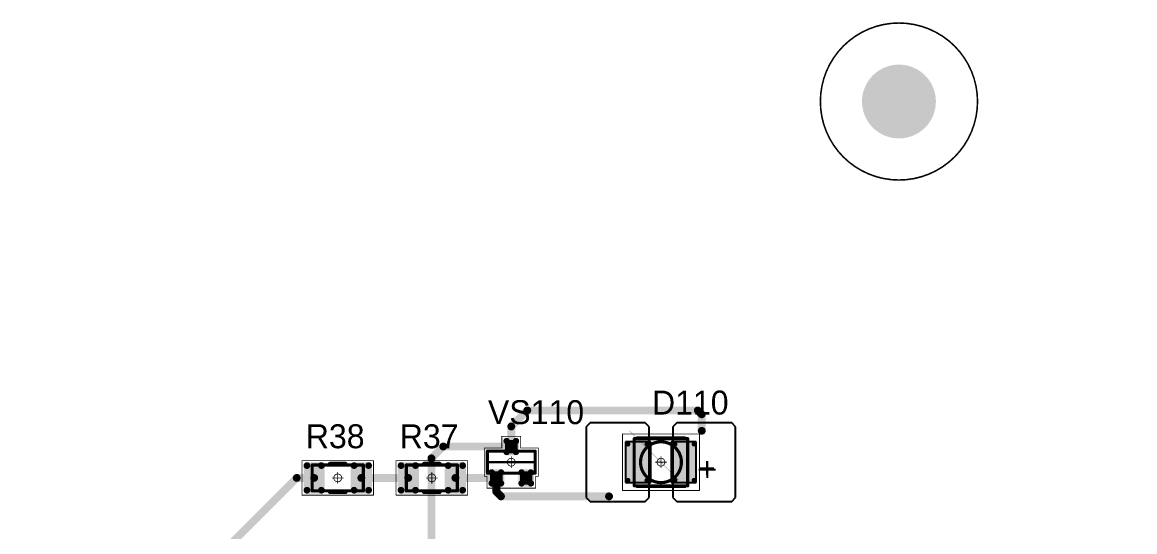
# Model space of a CAD drawing. Header units: millimetres. Extents: x 0 to 395, y 0 to 190.
# Drawn here: x 324.2 to 395, y 157.6 to 190.1 of the extents above; entities that cross this region are included whole.
import ezdxf

# ---------------------------------------------------------------- set-up
doc = ezdxf.new("R2010")
doc.units = ezdxf.units.MM
for name, color, linetype in [('BottomLayer', 5, 'Continuous'), ('BottomSolder', 6, 'Continuous'), ('Mechanical13', 56, 'Continuous'), ('Mechanical15', 56, 'Continuous'), ('Mechanical3', 76, 'Continuous'), ('Mechanical5', 56, 'Continuous'), ('MultiLayer', 9, 'Continuous'), ('PadHoleLayer', 156, 'Continuous'), ('TopLayer', 1, 'Continuous'), ('TopOverlay', 2, 'Continuous'), ('TopPaste', 8, 'Continuous'), ('TopSolder', 216, 'Continuous')]:
    doc.layers.add(name, color=color, linetype=linetype)

# ---------------------------------------------------------------- blocks, each defined once
blk = doc.blocks.new('SOT23_1074')
at = {"layer": 'Mechanical13', "const_width": 0.1999996}
for points in [[(-0.7000011399999999, 1.52008078), (0.7000011399999999, 1.52008078)], [(-0.7000011399999999, 1.52008078), (-0.7000011399999999, -1.51991822)], [(0.7000011399999999, 1.52008078), (0.7000011399999999, -1.51991822)], [(-0.7000011399999999, -1.51991822), (0.7000011399999999, -1.51991822)]]:
    blk.add_lwpolyline(points, dxfattribs=at)
at = {"layer": 'Mechanical13', "const_width": 0.0999998}
for points in [[(-0.75000104, 1.52008078, 1), (-0.65000124, 1.52008078, 1)], [(-0.75000104, 1.52008078, 1), (-0.65000124, 1.52008078, 1)], [(0.65000124, 1.52008078, 1), (0.75000104, 1.52008078, 1)], [(0.65000124, 1.52008078, 1), (0.75000104, 1.52008078, 1)], [(-0.75000104, -1.51991822, 1), (-0.65000124, -1.51991822, 1)], [(-0.75000104, -1.51991822, 1), (-0.65000124, -1.51991822, 1)], [(0.65000124, -1.51991822, 1), (0.75000104, -1.51991822, 1)], [(0.65000124, -1.51991822, 1), (0.75000104, -1.51991822, 1)]]:
    blk.add_lwpolyline(points, format="xyb", close=True, dxfattribs=at)
at = {"layer": 'Mechanical15', "const_width": 0.0499999}
for points in [[(-1.64999924, 1.55008072), (-1.64999924, -1.54991816)], [(-1.64999924, 1.55008072), (-0.90000074, 1.55008072)], [(-0.90000074, 1.72008038), (-0.90000074, 1.55008072)], [(-0.90000074, 1.72008038), (0.90000074, 1.72008038)], [(0.90000074, 1.72008038), (0.90000074, 0.6000800799999999)], [(-0.3499993, 8.128e-05), (0.3499993, 8.128e-05)], [(0, 0.35008058), (0, -0.34991802)], [(0.90000074, 0.6000800799999999), (1.64999924, 0.6000800799999999)], [(1.64999924, 0.6000800799999999), (1.64999924, -0.59991752)], [(0.90000074, -0.59991752), (1.64999924, -0.59991752)], [(0.90000074, -0.59991752), (0.90000074, -1.71991782)], [(-1.64999924, -1.54991816), (-0.90000074, -1.54991816)], [(-0.90000074, -1.54991816), (-0.90000074, -1.71991782)], [(-0.90000074, -1.71991782), (0.90000074, -1.71991782)]]:
    blk.add_lwpolyline(points, dxfattribs=at)
at = {"layer": 'Mechanical15'}
for points, const_width in [([(-1.66249858, 1.55008072, 1), (-1.6374999, 1.55008072, 1)], 0.02499868), ([(-1.66249858, 1.55008072, 1), (-1.6374999, 1.55008072, 1)], 0.02499868), ([(-0.9125000799999999, 1.72008038, 1), (-0.8875014, 1.72008038, 1)], 0.02499868), ([(-0.9125000799999999, 1.72008038, 1), (-0.8875014, 1.72008038, 1)], 0.02499868), ([(-0.9125000799999999, 1.55008072, 1), (-0.8875014, 1.55008072, 1)], 0.02499868), ([(-0.9125000799999999, 1.55008072, 1), (-0.8875014, 1.55008072, 1)], 0.02499868), ([(0.8875014, 1.72008038, 1), (0.9125000799999999, 1.72008038, 1)], 0.02499868), ([(0.8875014, 1.72008038, 1), (0.9125000799999999, 1.72008038, 1)], 0.02499868), ([(-0.36249864, 8.128e-05, 1), (-0.33749996, 8.128e-05, 1)], 0.02499868), ([(0.2499995, 8.128e-05, 1), (-0.2499995, 8.128e-05, 1)], 0.0499999), ([(-0.26249884, 8.128e-05, 1), (-0.23750016, 8.128e-05, 1)], 0.02499868), ([(-0.01249934, 0.35008058, 1), (0.01249934, 0.35008058, 1)], 0.02499868), ([(0.23750016, 8.128e-05, 1), (0.26249884, 8.128e-05, 1)], 0.02499868), ([(0.33749996, 8.128e-05, 1), (0.36249864, 8.128e-05, 1)], 0.02499868), ([(0.8875014, 0.6000800799999999, 1), (0.9125000799999999, 0.6000800799999999, 1)], 0.02499868), ([(0.8875014, 0.6000800799999999, 1), (0.9125000799999999, 0.6000800799999999, 1)], 0.02499868), ([(1.6374999, 0.6000800799999999, 1), (1.66249858, 0.6000800799999999, 1)], 0.02499868), ([(1.6374999, 0.6000800799999999, 1), (1.66249858, 0.6000800799999999, 1)], 0.02499868), ([(-0.01249934, -0.34991802, 1), (0.01249934, -0.34991802, 1)], 0.02499868), ([(0.8875014, -0.59991752, 1), (0.9125000799999999, -0.59991752, 1)], 0.02499868), ([(0.8875014, -0.59991752, 1), (0.9125000799999999, -0.59991752, 1)], 0.02499868), ([(1.6374999, -0.59991752, 1), (1.66249858, -0.59991752, 1)], 0.02499868), ([(1.6374999, -0.59991752, 1), (1.66249858, -0.59991752, 1)], 0.02499868), ([(-1.66249858, -1.54991816, 1), (-1.6374999, -1.54991816, 1)], 0.02499868), ([(-1.66249858, -1.54991816, 1), (-1.6374999, -1.54991816, 1)], 0.02499868), ([(-0.9125000799999999, -1.54991816, 1), (-0.8875014, -1.54991816, 1)], 0.02499868), ([(-0.9125000799999999, -1.54991816, 1), (-0.8875014, -1.54991816, 1)], 0.02499868), ([(-0.9125000799999999, -1.71991782, 1), (-0.8875014, -1.71991782, 1)], 0.02499868), ([(-0.9125000799999999, -1.71991782, 1), (-0.8875014, -1.71991782, 1)], 0.02499868), ([(0.8875014, -1.71991782, 1), (0.9125000799999999, -1.71991782, 1)], 0.02499868), ([(0.8875014, -1.71991782, 1), (0.9125000799999999, -1.71991782, 1)], 0.02499868)]:
    blk.add_lwpolyline(points, format="xyb", close=True, dxfattribs=dict(at, const_width=const_width))
at = {"layer": 'TopLayer', "const_width": 0.0999998}
for points in [[(-1.39999974, 1.25008132, 1), (-1.29999994, 1.25008132, 1)], [(-1.39999974, 0.65008252, 1), (-1.29999994, 0.65008252, 1)], [(-0.7000011399999999, 1.25008132, 1), (-0.6000013399999999, 1.25008132, 1)], [(-0.7000011399999999, 0.65008252, 1), (-0.6000013399999999, 0.65008252, 1)], [(0.6000013399999999, 0.30008068, 1), (0.7000011399999999, 0.30008068, 1)], [(1.29999994, 0.30008068, 1), (1.39999974, 0.30008068, 1)], [(-1.39999974, -0.64991996, 1), (-1.29999994, -0.64991996, 1)], [(-0.7000011399999999, -0.64991996, 1), (-0.6000013399999999, -0.64991996, 1)], [(0.6000013399999999, -0.29991812, 1), (0.7000011399999999, -0.29991812, 1)], [(1.29999994, -0.29991812, 1), (1.39999974, -0.29991812, 1)], [(-1.39999974, -1.24991876, 1), (-1.29999994, -1.24991876, 1)], [(-0.7000011399999999, -1.24991876, 1), (-0.6000013399999999, -1.24991876, 1)]]:
    blk.add_lwpolyline(points, format="xyb", close=True, dxfattribs=at)
at = {"layer": 'TopLayer'}
for points in [[(-1.44999964, 1.25008132), (-1.44999964, 0.65008252), (-0.55000144, 1.25008132), (-0.55000144, 0.65008252)], [(-1.34999984, 1.35008112), (-1.34999984, 0.55008272), (-0.65000124, 1.35008112), (-0.65000124, 0.55008272)], [(0.55000144, 0.30008068), (0.55000144, -0.29991812), (1.44999964, 0.30008068), (1.44999964, -0.29991812)], [(0.65000124, 0.40008048), (0.65000124, -0.39991792), (1.34999984, 0.40008048), (1.34999984, -0.39991792)], [(-1.44999964, -0.64991996), (-1.44999964, -1.24991876), (-0.55000144, -0.64991996), (-0.55000144, -1.24991876)], [(-1.34999984, -0.54992016), (-1.34999984, -1.34991856), (-0.65000124, -0.54992016), (-0.65000124, -1.34991856)]]:
    blk.add_solid(points, dxfattribs=at)
at = {"layer": 'TopOverlay', "const_width": 0.1499997}
blk.add_lwpolyline([(0, 1.49999954), (0, -1.49999954)], dxfattribs=at)
at = {"layer": 'TopOverlay', "const_width": 0.07499858}
for points in [[(-0.03750056, 1.49999954, 1), (0.03750056, 1.49999954, 1)], [(-0.03750056, -1.49999954, 1), (0.03750056, -1.49999954, 1)]]:
    blk.add_lwpolyline(points, format="xyb", close=True, dxfattribs=at)
at = {"layer": 'TopPaste', "const_width": 0.07499858}
for points in [[(-1.38749786, 1.25008132, 1), (-1.31250182, 1.25008132, 1)], [(-1.38749786, 0.65008252, 1), (-1.31250182, 0.65008252, 1)], [(-0.68749926, 1.25008132, 1), (-0.61250322, 1.25008132, 1)], [(-0.68749926, 0.65008252, 1), (-0.61250322, 0.65008252, 1)], [(0.61250322, 0.30008068, 1), (0.68749926, 0.30008068, 1)], [(1.31250182, 0.30008068, 1), (1.38749786, 0.30008068, 1)], [(-1.38749786, -0.64991996, 1), (-1.31250182, -0.64991996, 1)], [(-0.68749926, -0.64991996, 1), (-0.61250322, -0.64991996, 1)], [(0.61250322, -0.29991812, 1), (0.68749926, -0.29991812, 1)], [(1.31250182, -0.29991812, 1), (1.38749786, -0.29991812, 1)], [(-1.38749786, -1.24991876, 1), (-1.31250182, -1.24991876, 1)], [(-0.68749926, -1.24991876, 1), (-0.61250322, -1.24991876, 1)]]:
    blk.add_lwpolyline(points, format="xyb", close=True, dxfattribs=at)
at = {"layer": 'TopPaste'}
for points in [[(-1.42499842, 1.25008132), (-1.42499842, 0.65008252), (-0.5750026599999999, 1.25008132), (-0.5750026599999999, 0.65008252)], [(-1.34999984, 1.3250799), (-1.34999984, 0.57508394), (-0.65000124, 1.3250799), (-0.65000124, 0.57508394)], [(0.5750026599999999, 0.30008068), (0.5750026599999999, -0.29991812), (1.42499842, 0.30008068), (1.42499842, -0.29991812)], [(0.65000124, 0.37507926), (0.65000124, -0.3749166999999999), (1.34999984, 0.37507926), (1.34999984, -0.3749166999999999)], [(-1.42499842, -0.64991996), (-1.42499842, -1.24991876), (-0.5750026599999999, -0.64991996), (-0.5750026599999999, -1.24991876)], [(-1.34999984, -0.57492138), (-1.34999984, -1.32491734), (-0.65000124, -0.57492138), (-0.65000124, -1.32491734)]]:
    blk.add_solid(points, dxfattribs=at)
at = {"layer": 'TopSolder', "const_width": 0.2015998}
for points in [[(-1.45079974, 1.25008132, 1), (-1.24919994, 1.25008132, 1)], [(-0.75080114, 1.25008132, 1), (-0.5492013399999999, 1.25008132, 1)], [(-1.45079974, 0.65008252, 1), (-1.24919994, 0.65008252, 1)], [(-0.75080114, 0.65008252, 1), (-0.5492013399999999, 0.65008252, 1)], [(0.5492013399999999, 0.30008068, 1), (0.75080114, 0.30008068, 1)], [(1.24919994, 0.30008068, 1), (1.45079974, 0.30008068, 1)], [(-1.45079974, -0.64991996, 1), (-1.24919994, -0.64991996, 1)], [(-0.75080114, -0.64991996, 1), (-0.5492013399999999, -0.64991996, 1)], [(0.5492013399999999, -0.29991812, 1), (0.75080114, -0.29991812, 1)], [(1.24919994, -0.29991812, 1), (1.45079974, -0.29991812, 1)], [(-1.45079974, -1.24991876, 1), (-1.24919994, -1.24991876, 1)], [(-0.75080114, -1.24991876, 1), (-0.5492013399999999, -1.24991876, 1)]]:
    blk.add_lwpolyline(points, format="xyb", close=True, dxfattribs=at)
at = {"layer": 'TopSolder'}
for points in [[(-1.34999984, 1.45168112), (-1.34999984, 0.44848272), (-0.65000124, 1.45168112), (-0.65000124, 0.44848272)], [(-1.55159964, 1.25008132), (-1.55159964, 0.65008252), (-0.4484014399999999, 1.25008132), (-0.4484014399999999, 0.65008252)], [(0.4484014399999999, 0.30008068), (0.4484014399999999, -0.29991812), (1.55159964, 0.30008068), (1.55159964, -0.29991812)], [(0.65000124, 0.50168048), (0.65000124, -0.50151792), (1.34999984, 0.50168048), (1.34999984, -0.50151792)], [(-1.55159964, -0.64991996), (-1.55159964, -1.24991876), (-0.4484014399999999, -0.64991996), (-0.4484014399999999, -1.24991876)], [(-1.34999984, -0.44832016), (-1.34999984, -1.45151856), (-0.65000124, -0.44832016), (-0.65000124, -1.45151856)]]:
    blk.add_solid(points, dxfattribs=at)
blk = doc.blocks.new('RC1206S_1185')
at = {"layer": 'Mechanical13', "const_width": 0.1999996}
for points in [[(-1.62499802, -0.8249970799999999), (-1.62500056, 0.8249996199999998)], [(1.62500056, 0.8249996199999998), (-1.62500056, 0.8249996199999998)], [(1.62500056, 0.8249996199999998), (1.62500056, -0.8249996199999998)], [(1.62500056, -0.8249996199999998), (-1.62499802, -0.8249970799999999)]]:
    blk.add_lwpolyline(points, dxfattribs=at)
at = {"layer": 'Mechanical13', "const_width": 0.0999998}
for points in [[(-1.67500046, 0.8249996199999998, 1), (-1.57500066, 0.8249996199999998, 1)], [(-1.67500046, 0.8249996199999998, 1), (-1.57500066, 0.8249996199999998, 1)], [(1.57500066, 0.8249996199999998, 1), (1.67500046, 0.8249996199999998, 1)], [(1.57500066, 0.8249996199999998, 1), (1.67500046, 0.8249996199999998, 1)], [(-1.67499792, -0.8249970799999999, 1), (-1.57499812, -0.8249970799999999, 1)], [(-1.67499792, -0.8249970799999999, 1), (-1.57499812, -0.8249970799999999, 1)], [(1.57500066, -0.8249996199999998, 1), (1.67500046, -0.8249996199999998, 1)], [(1.57500066, -0.8249996199999998, 1), (1.67500046, -0.8249996199999998, 1)]]:
    blk.add_lwpolyline(points, format="xyb", close=True, dxfattribs=at)
at = {"layer": 'Mechanical15', "const_width": 0.0499999}
for points in [[(-2.27499926, 1.10000034), (-2.27499926, -1.10000034)], [(2.27499672, 1.10000034), (-2.27499926, 1.10000034)], [(2.2750018, -1.0999978), (2.27499672, 1.10000034)], [(0.3499993, 0), (-0.3499993, 0)], [(0, 0.3499993), (0, -0.3499993)], [(2.2750018, -1.0999978), (-2.27499926, -1.10000034)]]:
    blk.add_lwpolyline(points, dxfattribs=at)
at = {"layer": 'Mechanical15'}
for points, const_width in [([(-2.2874986, 1.10000034, 1), (-2.26249992, 1.10000034, 1)], 0.02499868), ([(-2.2874986, 1.10000034, 1), (-2.26249992, 1.10000034, 1)], 0.02499868), ([(2.26249738, 1.10000034, 1), (2.28749606, 1.10000034, 1)], 0.02499868), ([(2.26249738, 1.10000034, 1), (2.28749606, 1.10000034, 1)], 0.02499868), ([(-0.36249864, 0, 1), (-0.33749996, 0, 1)], 0.02499868), ([(0.2499995, 0, 1), (-0.2499995, 0, 1)], 0.0499999), ([(-0.26249884, 0, 1), (-0.23750016, 0, 1)], 0.02499868), ([(-0.01249934, 0.3499993, 1), (0.01249934, 0.3499993, 1)], 0.02499868), ([(0.23750016, 0, 1), (0.26249884, 0, 1)], 0.02499868), ([(0.33749996, 0, 1), (0.36249864, 0, 1)], 0.02499868), ([(-0.01249934, -0.3499993, 1), (0.01249934, -0.3499993, 1)], 0.02499868), ([(-2.2874986, -1.10000034, 1), (-2.26249992, -1.10000034, 1)], 0.02499868), ([(-2.2874986, -1.10000034, 1), (-2.26249992, -1.10000034, 1)], 0.02499868), ([(2.26250246, -1.0999978, 1), (2.28750114, -1.0999978, 1)], 0.02499868), ([(2.26250246, -1.0999978, 1), (2.28750114, -1.0999978, 1)], 0.02499868)]:
    blk.add_lwpolyline(points, format="xyb", close=True, dxfattribs=dict(at, const_width=const_width))
at = {"layer": 'TopLayer', "const_width": 0.11500104}
for points in [[(-2.01750168, 0.78499716, 1), (-1.90250064, 0.78499716, 1)], [(-1.09750352, 0.78499716, 1), (-0.98250248, 0.78499716, 1)], [(0.98250248, 0.78499716, 1), (1.09750352, 0.78499716, 1)], [(1.90250064, 0.78499716, 1), (2.01750168, 0.78499716, 1)], [(-2.01750168, -0.78499716, 1), (-1.90250064, -0.78499716, 1)], [(-1.09750352, -0.78499716, 1), (-0.98250248, -0.78499716, 1)], [(0.98250248, -0.78499716, 1), (1.09750352, -0.78499716, 1)], [(1.90250064, -0.78499716, 1), (2.01750168, -0.78499716, 1)]]:
    blk.add_lwpolyline(points, format="xyb", close=True, dxfattribs=at)
at = {"layer": 'TopLayer'}
for points in [[(-2.0750022, -0.78499716), (-0.92500196, -0.78499716), (-2.0750022, 0.78499716), (-0.92500196, 0.78499716)], [(-1.96000116, -0.8999982), (-1.040003, -0.8999982), (-1.96000116, 0.8999982), (-1.040003, 0.8999982)], [(0.92500196, -0.78499716), (2.0750022, -0.78499716), (0.92500196, 0.78499716), (2.0750022, 0.78499716)], [(1.040003, -0.8999982), (1.96000116, -0.8999982), (1.040003, 0.8999982), (1.96000116, 0.8999982)]]:
    blk.add_solid(points, dxfattribs=at)
at = {"layer": 'TopOverlay', "const_width": 0.2499995}
for points in [[(0.499999, 0.90000074), (-0.499999, 0.90000074)], [(0.50000154, -0.90000074), (-0.49999646, -0.90000074)]]:
    blk.add_lwpolyline(points, dxfattribs=at)
at = {"layer": 'TopOverlay', "const_width": 0.12499848}
for points in [[(-0.56249824, 0.90000074, 1), (-0.43749976, 0.90000074, 1)], [(0.43749976, 0.90000074, 1), (0.56249824, 0.90000074, 1)], [(-0.5624956999999999, -0.90000074, 1), (-0.43749722, -0.90000074, 1)], [(0.4375023, -0.90000074, 1), (0.56250078, -0.90000074, 1)]]:
    blk.add_lwpolyline(points, format="xyb", close=True, dxfattribs=at)
at = {"layer": 'TopPaste', "const_width": 0.08999982}
for points in [[(-2.0049998, 0.78499716, 1), (-1.91500252, 0.78499716, 1)], [(-1.08500164, 0.78499716, 1), (-0.9950043599999999, 0.78499716, 1)], [(0.9950043599999999, 0.78499716, 1), (1.08500164, 0.78499716, 1)], [(1.91500252, 0.78499716, 1), (2.0049998, 0.78499716, 1)], [(-2.0049998, -0.78499716, 1), (-1.91500252, -0.78499716, 1)], [(-1.08500164, -0.78499716, 1), (-0.9950043599999999, -0.78499716, 1)], [(0.9950043599999999, -0.78499716, 1), (1.08500164, -0.78499716, 1)], [(1.91500252, -0.78499716, 1), (2.0049998, -0.78499716, 1)]]:
    blk.add_lwpolyline(points, format="xyb", close=True, dxfattribs=at)
at = {"layer": 'TopPaste'}
for points in [[(-2.05000098, -0.78499716), (-0.9500031800000001, -0.78499716), (-2.05000098, 0.78499716), (-0.9500031800000001, 0.78499716)], [(-1.96000116, -0.8749969799999999), (-1.040003, -0.8749969799999999), (-1.96000116, 0.8749969799999999), (-1.040003, 0.8749969799999999)], [(0.9500031800000001, -0.78499716), (2.05000098, -0.78499716), (0.9500031800000001, 0.78499716), (2.05000098, 0.78499716)], [(1.040003, -0.8749969799999999), (1.96000116, -0.8749969799999999), (1.040003, 0.8749969799999999), (1.96000116, 0.8749969799999999)]]:
    blk.add_solid(points, dxfattribs=at)
at = {"layer": 'TopSolder', "const_width": 0.21500084}
for points in [[(-2.06750158, 0.78499716, 1), (-1.85250074, 0.78499716, 1)], [(-1.14750342, 0.78499716, 1), (-0.93250258, 0.78499716, 1)], [(0.93250258, 0.78499716, 1), (1.14750342, 0.78499716, 1)], [(1.85250074, 0.78499716, 1), (2.06750158, 0.78499716, 1)], [(-2.06750158, -0.78499716, 1), (-1.85250074, -0.78499716, 1)], [(-1.14750342, -0.78499716, 1), (-0.93250258, -0.78499716, 1)], [(0.93250258, -0.78499716, 1), (1.14750342, -0.78499716, 1)], [(1.85250074, -0.78499716, 1), (2.06750158, -0.78499716, 1)]]:
    blk.add_lwpolyline(points, format="xyb", close=True, dxfattribs=at)
at = {"layer": 'TopSolder'}
for points in [[(-2.175002, -0.78499716), (-0.8250021599999999, -0.78499716), (-2.175002, 0.78499716), (-0.8250021599999999, 0.78499716)], [(-1.96000116, -0.999998), (-1.040003, -0.999998), (-1.96000116, 0.999998), (-1.040003, 0.999998)], [(0.8250021599999999, -0.78499716), (2.175002, -0.78499716), (0.8250021599999999, 0.78499716), (2.175002, 0.78499716)], [(1.040003, -0.999998), (1.96000116, -0.999998), (1.040003, 0.999998), (1.96000116, 0.999998)]]:
    blk.add_solid(points, dxfattribs=at)
blk = doc.blocks.new('RC1206S_1186')
at = {"layer": 'Mechanical13', "const_width": 0.1999996}
for points in [[(-1.62499802, -0.8249970799999999), (-1.6250031, 0.8249996199999998)], [(1.62500056, 0.8249996199999998), (-1.6250031, 0.8249996199999998)], [(1.62500056, 0.8249996199999998), (1.62500056, -0.8249996199999998)], [(1.62500056, -0.8249996199999998), (-1.62499802, -0.8249970799999999)]]:
    blk.add_lwpolyline(points, dxfattribs=at)
at = {"layer": 'Mechanical13', "const_width": 0.0999998}
for points in [[(-1.675003, 0.8249996199999998, 1), (-1.5750032, 0.8249996199999998, 1)], [(-1.675003, 0.8249996199999998, 1), (-1.5750032, 0.8249996199999998, 1)], [(1.57500066, 0.8249996199999998, 1), (1.67500046, 0.8249996199999998, 1)], [(1.57500066, 0.8249996199999998, 1), (1.67500046, 0.8249996199999998, 1)], [(-1.67499792, -0.8249970799999999, 1), (-1.57499812, -0.8249970799999999, 1)], [(-1.67499792, -0.8249970799999999, 1), (-1.57499812, -0.8249970799999999, 1)], [(1.57500066, -0.8249996199999998, 1), (1.67500046, -0.8249996199999998, 1)], [(1.57500066, -0.8249996199999998, 1), (1.67500046, -0.8249996199999998, 1)]]:
    blk.add_lwpolyline(points, format="xyb", close=True, dxfattribs=at)
at = {"layer": 'Mechanical15', "const_width": 0.0499999}
for points in [[(2.27499926, 1.10000288), (-2.27499926, 1.10000034)], [(-2.27499926, 1.10000034), (-2.27499926, -1.10000034)], [(2.2750018, -1.0999978), (2.27499926, 1.10000288)], [(0.3499993, 0), (-0.3499993, 2.54e-06)], [(0, 0.3499993), (0, -0.3499993)], [(2.2750018, -1.0999978), (-2.27499926, -1.10000034)]]:
    blk.add_lwpolyline(points, dxfattribs=at)
at = {"layer": 'Mechanical15'}
for points, const_width in [([(-2.2874986, 1.10000034, 1), (-2.26249992, 1.10000034, 1)], 0.02499868), ([(-2.2874986, 1.10000034, 1), (-2.26249992, 1.10000034, 1)], 0.02499868), ([(2.26249992, 1.10000288, 1), (2.2874986, 1.10000288, 1)], 0.02499868), ([(2.26249992, 1.10000288, 1), (2.2874986, 1.10000288, 1)], 0.02499868), ([(-0.36249864, 2.54e-06, 1), (-0.33749996, 2.54e-06, 1)], 0.02499868), ([(0.2499995, 0, 1), (-0.2499995, 0, 1)], 0.0499999), ([(-0.26249884, 0, 1), (-0.23750016, 0, 1)], 0.02499868), ([(-0.01249934, 0.3499993, 1), (0.01249934, 0.3499993, 1)], 0.02499868), ([(0.23750016, 0, 1), (0.26249884, 0, 1)], 0.02499868), ([(0.33749996, 0, 1), (0.36249864, 0, 1)], 0.02499868), ([(-0.01249934, -0.3499993, 1), (0.01249934, -0.3499993, 1)], 0.02499868), ([(-2.2874986, -1.10000034, 1), (-2.26249992, -1.10000034, 1)], 0.02499868), ([(-2.2874986, -1.10000034, 1), (-2.26249992, -1.10000034, 1)], 0.02499868), ([(2.26250246, -1.0999978, 1), (2.28750114, -1.0999978, 1)], 0.02499868), ([(2.26250246, -1.0999978, 1), (2.28750114, -1.0999978, 1)], 0.02499868)]:
    blk.add_lwpolyline(points, format="xyb", close=True, dxfattribs=dict(at, const_width=const_width))
at = {"layer": 'TopLayer', "const_width": 0.11500104}
for points in [[(-2.01750168, 0.78499716, 1), (-1.90250064, 0.78499716, 1)], [(-1.09750352, 0.78499716, 1), (-0.98250248, 0.78499716, 1)], [(0.98250248, 0.78499716, 1), (1.09750352, 0.78499716, 1)], [(1.90250064, 0.78499716, 1), (2.01750168, 0.78499716, 1)], [(-2.01750168, -0.78499716, 1), (-1.90250064, -0.78499716, 1)], [(-1.09750352, -0.78499716, 1), (-0.98250248, -0.78499716, 1)], [(0.98250248, -0.78499716, 1), (1.09750352, -0.78499716, 1)], [(1.90250064, -0.78499716, 1), (2.01750168, -0.78499716, 1)]]:
    blk.add_lwpolyline(points, format="xyb", close=True, dxfattribs=at)
at = {"layer": 'TopLayer'}
for points in [[(-2.0750022, -0.78499716), (-0.92500196, -0.78499716), (-2.0750022, 0.78499716), (-0.92500196, 0.78499716)], [(-1.96000116, -0.8999982), (-1.040003, -0.8999982), (-1.96000116, 0.8999982), (-1.040003, 0.8999982)], [(0.92500196, -0.78499716), (2.0750022, -0.78499716), (0.92500196, 0.78499716), (2.0750022, 0.78499716)], [(1.040003, -0.8999982), (1.96000116, -0.8999982), (1.040003, 0.8999982), (1.96000116, 0.8999982)]]:
    blk.add_solid(points, dxfattribs=at)
at = {"layer": 'TopOverlay', "const_width": 0.2499995}
for points in [[(0.499999, 0.90000074), (-0.50000154, 0.90000074)], [(0.50000154, -0.90000074), (-0.49999646, -0.90000074)]]:
    blk.add_lwpolyline(points, dxfattribs=at)
at = {"layer": 'TopOverlay', "const_width": 0.12499848}
for points in [[(-0.56250078, 0.90000074, 1), (-0.4375023, 0.90000074, 1)], [(0.43749976, 0.90000074, 1), (0.56249824, 0.90000074, 1)], [(-0.5624956999999999, -0.90000074, 1), (-0.43749722, -0.90000074, 1)], [(0.4375023, -0.90000074, 1), (0.56250078, -0.90000074, 1)]]:
    blk.add_lwpolyline(points, format="xyb", close=True, dxfattribs=at)
at = {"layer": 'TopPaste', "const_width": 0.08999982}
for points in [[(-2.0049998, 0.78499716, 1), (-1.91500252, 0.78499716, 1)], [(-1.08500164, 0.78499716, 1), (-0.9950043599999999, 0.78499716, 1)], [(0.9950043599999999, 0.78499716, 1), (1.08500164, 0.78499716, 1)], [(1.91500252, 0.78499716, 1), (2.0049998, 0.78499716, 1)], [(-2.0049998, -0.78499716, 1), (-1.91500252, -0.78499716, 1)], [(-1.08500164, -0.78499716, 1), (-0.9950043599999999, -0.78499716, 1)], [(0.9950043599999999, -0.78499716, 1), (1.08500164, -0.78499716, 1)], [(1.91500252, -0.78499716, 1), (2.0049998, -0.78499716, 1)]]:
    blk.add_lwpolyline(points, format="xyb", close=True, dxfattribs=at)
at = {"layer": 'TopPaste'}
for points in [[(-2.05000098, -0.78499716), (-0.9500031800000001, -0.78499716), (-2.05000098, 0.78499716), (-0.9500031800000001, 0.78499716)], [(-1.96000116, -0.8749969799999999), (-1.040003, -0.8749969799999999), (-1.96000116, 0.8749969799999999), (-1.040003, 0.8749969799999999)], [(0.9500031800000001, -0.78499716), (2.05000098, -0.78499716), (0.9500031800000001, 0.78499716), (2.05000098, 0.78499716)], [(1.040003, -0.8749969799999999), (1.96000116, -0.8749969799999999), (1.040003, 0.8749969799999999), (1.96000116, 0.8749969799999999)]]:
    blk.add_solid(points, dxfattribs=at)
at = {"layer": 'TopSolder', "const_width": 0.21500084}
for points in [[(-2.06750158, 0.78499716, 1), (-1.85250074, 0.78499716, 1)], [(-1.14750342, 0.78499716, 1), (-0.93250258, 0.78499716, 1)], [(0.93250258, 0.78499716, 1), (1.14750342, 0.78499716, 1)], [(1.85250074, 0.78499716, 1), (2.06750158, 0.78499716, 1)], [(-2.06750158, -0.78499716, 1), (-1.85250074, -0.78499716, 1)], [(-1.14750342, -0.78499716, 1), (-0.93250258, -0.78499716, 1)], [(0.93250258, -0.78499716, 1), (1.14750342, -0.78499716, 1)], [(1.85250074, -0.78499716, 1), (2.06750158, -0.78499716, 1)]]:
    blk.add_lwpolyline(points, format="xyb", close=True, dxfattribs=at)
at = {"layer": 'TopSolder'}
for points in [[(-2.175002, -0.78499716), (-0.8250021599999999, -0.78499716), (-2.175002, 0.78499716), (-0.8250021599999999, 0.78499716)], [(-1.96000116, -0.999998), (-1.040003, -0.999998), (-1.96000116, 0.999998), (-1.040003, 0.999998)], [(0.8250021599999999, -0.78499716), (2.175002, -0.78499716), (0.8250021599999999, 0.78499716), (2.175002, 0.78499716)], [(1.040003, -0.999998), (1.96000116, -0.999998), (1.040003, 0.999998), (1.96000116, 0.999998)]]:
    blk.add_solid(points, dxfattribs=at)
blk = doc.blocks.new('T66G_4_1223')
at = {"layer": 'Mechanical13'}
for p, q in [((2.93559992, 0.07119874), (2.93559992, -1.00000054)), ((2.40000028, -0.4644009), (3.47119956, -0.4644009))]:
    blk.add_line(p, q, dxfattribs=at)
at = {"layer": 'Mechanical13', "const_width": 0.1999996}
for points in [[(-1.69999914, 1.49999954), (1.69999914, 1.49999954)], [(-1.69999914, -1.49999954), (-1.69999914, 1.49999954)], [(1.69999914, -1.49999954), (1.69999914, 1.49999954)], [(-1.69999914, -1.49999954), (1.69999914, -1.49999954)]]:
    blk.add_lwpolyline(points, dxfattribs=at)
at = {"layer": 'Mechanical13'}
for points, const_width in [([(-1.74999904, 1.49999954, 1), (-1.64999924, 1.49999954, 1)], 0.0999998), ([(-1.74999904, 1.49999954, 1), (-1.64999924, 1.49999954, 1)], 0.0999998), ([(1.64999924, 1.49999954, 1), (1.74999904, 1.49999954, 1)], 0.0999998), ([(1.64999924, 1.49999954, 1), (1.74999904, 1.49999954, 1)], 0.0999998), ([(1.29999994, 0, 1), (-1.29999994, 0, 1)], 0.1999996), ([(-1.34999984, 0, 1), (-1.25000004, 0, 1)], 0.0999998), ([(1.25000004, 0, 1), (1.34999984, 0, 1)], 0.0999998), ([(-1.74999904, -1.49999954, 1), (-1.64999924, -1.49999954, 1)], 0.0999998), ([(-1.74999904, -1.49999954, 1), (-1.64999924, -1.49999954, 1)], 0.0999998), ([(1.64999924, -1.49999954, 1), (1.74999904, -1.49999954, 1)], 0.0999998), ([(1.64999924, -1.49999954, 1), (1.74999904, -1.49999954, 1)], 0.0999998)]:
    blk.add_lwpolyline(points, format="xyb", close=True, dxfattribs=dict(at, const_width=const_width))
at = {"layer": 'Mechanical15', "const_width": 0.0499999}
for points in [[(-2.45000018, -1.79999894), (-2.45000018, 1.79999894)], [(-2.45000018, 1.79999894), (2.45000018, 1.79999894)], [(2.45000018, -1.79999894), (2.45000018, 1.79999894)], [(-0.3499993, 0), (0.3499993, 0)], [(0, -0.3499993), (0, 0.3499993)], [(-2.45000018, -1.79999894), (2.45000018, -1.79999894)]]:
    blk.add_lwpolyline(points, dxfattribs=at)
at = {"layer": 'Mechanical15'}
for points, const_width in [([(-2.46249952, 1.79999894, 1), (-2.43750084, 1.79999894, 1)], 0.02499868), ([(-2.46249952, 1.79999894, 1), (-2.43750084, 1.79999894, 1)], 0.02499868), ([(2.43750084, 1.79999894, 1), (2.46249952, 1.79999894, 1)], 0.02499868), ([(2.43750084, 1.79999894, 1), (2.46249952, 1.79999894, 1)], 0.02499868), ([(-0.36249864, 0, 1), (-0.33749996, 0, 1)], 0.02499868), ([(0.2499995, 0, 1), (-0.2499995, 0, 1)], 0.0499999), ([(-0.26249884, 0, 1), (-0.23750016, 0, 1)], 0.02499868), ([(-0.01249934, 0.3499993, 1), (0.01249934, 0.3499993, 1)], 0.02499868), ([(0.23750016, 0, 1), (0.26249884, 0, 1)], 0.02499868), ([(0.33749996, 0, 1), (0.36249864, 0, 1)], 0.02499868), ([(-0.01249934, -0.3499993, 1), (0.01249934, -0.3499993, 1)], 0.02499868), ([(-2.46249952, -1.79999894, 1), (-2.43750084, -1.79999894, 1)], 0.02499868), ([(-2.46249952, -1.79999894, 1), (-2.43750084, -1.79999894, 1)], 0.02499868), ([(2.43750084, -1.79999894, 1), (2.46249952, -1.79999894, 1)], 0.02499868), ([(2.43750084, -1.79999894, 1), (2.46249952, -1.79999894, 1)], 0.02499868)]:
    blk.add_lwpolyline(points, format="xyb", close=True, dxfattribs=dict(at, const_width=const_width))
at = {"layer": 'TopLayer'}
for p, q in [((-4.50000116, 2.50000008), (-4.75000066, 2.25000058)), ((-4.75000066, 2.25000058), (-4.75000066, -2.25000058)), ((-1.00000054, 2.50000008), (-4.50000116, 2.50000008)), ((-0.75000104, 2.25000058), (-1.00000054, 2.50000008)), ((-0.75000104, -2.25000058), (-0.75000104, 2.25000058)), ((1.00000054, 2.50000008), (0.75000104, 2.25000058)), ((0.75000104, 2.25000058), (0.75000104, -2.25000058)), ((4.50000116, 2.50000008), (1.00000054, 2.50000008)), ((4.75000066, 2.25000058), (4.50000116, 2.50000008)), ((4.75000066, -2.25000058), (4.75000066, 2.25000058)), ((-4.75000066, -2.25000058), (-4.50000116, -2.50000008)), ((-4.50000116, -2.50000008), (-1.00000054, -2.50000008)), ((-1.00000054, -2.50000008), (-0.75000104, -2.25000058)), ((0.75000104, -2.25000058), (1.00000054, -2.50000008)), ((1.00000054, -2.50000008), (4.50000116, -2.50000008)), ((4.50000116, -2.50000008), (4.75000066, -2.25000058))]:
    blk.add_line(p, q, dxfattribs=at)
at = {"layer": 'TopLayer', "const_width": 0.1499997}
for points in [[(-2.17499946, 1.15000024, 1), (-2.0250023, 1.15000024, 1)], [(-0.97500186, 1.15000024, 1), (-0.8250047, 1.15000024, 1)], [(0.8250047, 1.15000024, 1), (0.97500186, 1.15000024, 1)], [(2.0250023, 1.15000024, 1), (2.17499946, 1.15000024, 1)], [(-2.17499946, -1.15000024, 1), (-2.0250023, -1.15000024, 1)], [(-0.97500186, -1.15000024, 1), (-0.8250047, -1.15000024, 1)], [(0.8250047, -1.15000024, 1), (0.97500186, -1.15000024, 1)], [(2.0250023, -1.15000024, 1), (2.17499946, -1.15000024, 1)]]:
    blk.add_lwpolyline(points, format="xyb", close=True, dxfattribs=at)
at = {"layer": 'TopLayer'}
for points in [[(-0.75000358, 1.15000024), (-2.25000058, 1.15000024), (-0.75000358, -1.15000024), (-2.25000058, -1.15000024)], [(-0.9000032799999999, 1.29999994), (-2.10000088, 1.29999994), (-0.9000032799999999, -1.29999994), (-2.10000088, -1.29999994)], [(2.25000058, 1.15000024), (0.75000358, 1.15000024), (2.25000058, -1.15000024), (0.75000358, -1.15000024)], [(2.10000088, 1.29999994), (0.9000032799999999, 1.29999994), (2.10000088, -1.29999994), (0.9000032799999999, -1.29999994)]]:
    blk.add_solid(points, dxfattribs=at)
at = {"layer": 'TopOverlay'}
for p, q in [((2.928480299999999, 0.0569595), (2.928480299999999, -0.8000009399999999)), ((2.50000008, -0.37152072), (3.35696052, -0.37152072))]:
    blk.add_line(p, q, dxfattribs=at)
at = {"layer": 'TopOverlay', "const_width": 0.2499995}
for points in [[(-1.49999954, 1.52500076), (1.49999954, 1.52500076)], [(-1.49999954, -1.52500076), (1.49999954, -1.52500076)]]:
    blk.add_lwpolyline(points, dxfattribs=at)
at = {"layer": 'TopOverlay', "const_width": 0.12499848}
for points in [[(-1.56249878, 1.52500076, 1), (-1.4375003, 1.52500076, 1)], [(1.4375003, 1.52500076, 1), (1.56249878, 1.52500076, 1)], [(-1.56249878, -1.52500076, 1), (-1.4375003, -1.52500076, 1)], [(1.4375003, -1.52500076, 1), (1.56249878, -1.52500076, 1)]]:
    blk.add_lwpolyline(points, format="xyb", close=True, dxfattribs=at)
at = {"layer": 'TopPaste', "const_width": 0.12499848}
for points in [[(-2.16250012, 1.15000024, 1), (-2.03750164, 1.15000024, 1)], [(-0.9625025199999999, 1.15000024, 1), (-0.8375040399999999, 1.15000024, 1)], [(0.8375040399999999, 1.15000024, 1), (0.9625025199999999, 1.15000024, 1)], [(2.03750164, 1.15000024, 1), (2.16250012, 1.15000024, 1)], [(-2.16250012, -1.15000024, 1), (-2.03750164, -1.15000024, 1)], [(-0.9625025199999999, -1.15000024, 1), (-0.8375040399999999, -1.15000024, 1)], [(0.8375040399999999, -1.15000024, 1), (0.9625025199999999, -1.15000024, 1)], [(2.03750164, -1.15000024, 1), (2.16250012, -1.15000024, 1)]]:
    blk.add_lwpolyline(points, format="xyb", close=True, dxfattribs=at)
at = {"layer": 'TopPaste'}
for points in [[(-0.7750047999999999, 1.15000024), (-2.22499936, 1.15000024), (-0.7750047999999999, -1.15000024), (-2.22499936, -1.15000024)], [(-0.9000032799999999, 1.27499872), (-2.10000088, 1.27499872), (-0.9000032799999999, -1.27499872), (-2.10000088, -1.27499872)], [(2.22499936, 1.15000024), (0.7750047999999999, 1.15000024), (2.22499936, -1.15000024), (0.7750047999999999, -1.15000024)], [(2.10000088, 1.27499872), (0.9000032799999999, 1.27499872), (2.10000088, -1.27499872), (0.9000032799999999, -1.27499872)]]:
    blk.add_solid(points, dxfattribs=at)
at = {"layer": 'TopSolder'}
for p, q in [((-2.25000058, 1.29999994), (-2.25000058, -1.29999994)), ((-0.65000124, 1.29999994), (-2.25000058, 1.29999994)), ((-0.65000124, -1.29999994), (-0.65000124, 1.29999994)), ((0.65000124, 1.29999994), (0.65000124, -1.29999994)), ((2.25000058, 1.29999994), (0.65000124, 1.29999994)), ((2.25000058, -1.29999994), (2.25000058, 1.29999994)), ((-2.25000058, -1.29999994), (-0.65000124, -1.29999994)), ((0.65000124, -1.29999994), (2.25000058, -1.29999994))]:
    blk.add_line(p, q, dxfattribs=at)
blk = doc.blocks.new('DRILL4_3_1336')
at = {"layer": 'BottomLayer', "const_width": 2.25000058}
blk.add_lwpolyline([(-1.12499902, 0, 1), (1.12499902, 0, 1)], format="xyb", close=True, dxfattribs=at)
at = {"layer": 'BottomSolder', "const_width": 2.35160058}
blk.add_lwpolyline([(-1.17579902, 0, 1), (1.17579902, 0, 1)], format="xyb", close=True, dxfattribs=at)
at = {"layer": 'MultiLayer', "const_width": 2.25000058}
blk.add_lwpolyline([(-1.12499902, 0, 1), (1.12499902, 0, 1)], format="xyb", close=True, dxfattribs=at)
at = {"layer": 'PadHoleLayer', "const_width": 2.09999834}
blk.add_lwpolyline([(-1.05000044, 0, 1), (1.05000044, 0, 1)], format="xyb", close=True, dxfattribs=at)
at = {"layer": 'TopLayer', "const_width": 2.25000058}
blk.add_lwpolyline([(-1.12499902, 0, 1), (1.12499902, 0, 1)], format="xyb", close=True, dxfattribs=at)
at = {"layer": 'TopOverlay'}
for points, const_width in [([(5.00000016, 0, 1), (-5.00000016, 0, 1)], 0.0999998), ([(-5.024998839999999, 0, 1), (-4.97500148, 0, 1)], 0.0499999), ([(4.97500148, 0, 1), (5.024998839999999, 0, 1)], 0.0499999)]:
    blk.add_lwpolyline(points, format="xyb", close=True, dxfattribs=dict(at, const_width=const_width))
at = {"layer": 'TopSolder', "const_width": 2.35160058}
blk.add_lwpolyline([(-1.17579902, 0, 1), (1.17579902, 0, 1)], format="xyb", close=True, dxfattribs=at)

msp = doc.modelspace()

# ---------------------------------------------------------------- linework, layer by layer
at = {"layer": 'Mechanical3', "const_width": 0.009999979999999999}
for points in [[(0, 189.99996544), (394.99999994, 190.000001)], [(394.99999994, 0), (394.99999994, 190.000001)]]:
    msp.add_lwpolyline(points, dxfattribs=at)
at = {"layer": 'Mechanical3', "const_width": 0.00499872}
msp.add_lwpolyline([(394.99750058, 190.000001, 1), (395.0024993, 190.000001, 1)], format="xyb", close=True, dxfattribs=at)
msp.add_lwpolyline([(394.99750058, 190.000001, 1), (395.0024993, 190.000001, 1)], format="xyb", close=True, dxfattribs=at)
at = {"layer": 'Mechanical5'}
for points, const_width in [([(362.85651838, 160.0270993), (366.856518, 164.02709892)], 0.009999979999999999), ([(362.85651838, 164.02709892), (366.856518, 160.0270993)], 0.009999979999999999), ([(362.85651838, 160.0270993), (362.85651838, 164.02709892)], 0.00100076), ([(362.85651838, 164.02709892), (366.85652054, 164.02709892)], 0.00100076), ([(366.85652054, 160.0270993), (366.85652054, 164.02709892)], 0.00100076), ([(362.85651838, 160.0270993), (366.85652054, 160.0270993)], 0.00100076)]:
    msp.add_lwpolyline(points, dxfattribs=dict(at, const_width=const_width))
for points, const_width in [([(362.85401902, 164.02709892, 1), (362.85901774, 164.02709892, 1)], 0.00499872), ([(362.85626946, 164.02709892, 1), (362.8567673, 164.02709892, 1)], 0.00050038), ([(362.85626946, 164.02709892, 1), (362.8567673, 164.02709892, 1)], 0.00050038), ([(366.85401864, 164.02709892, 1), (366.8590173599999, 164.02709892, 1)], 0.00499872), ([(366.85627162, 164.02709892, 1), (366.85676946, 164.02709892, 1)], 0.00050038), ([(366.85627162, 164.02709892, 1), (366.85676946, 164.02709892, 1)], 0.00050038), ([(362.85401902, 160.0270993, 1), (362.85901774, 160.0270993, 1)], 0.00499872), ([(362.85626946, 160.0270993, 1), (362.8567673, 160.0270993, 1)], 0.00050038), ([(362.85626946, 160.0270993, 1), (362.8567673, 160.0270993, 1)], 0.00050038), ([(366.85401864, 160.0270993, 1), (366.8590173599999, 160.0270993, 1)], 0.00499872), ([(366.85627162, 160.0270993, 1), (366.85676946, 160.0270993, 1)], 0.00050038), ([(366.85627162, 160.0270993, 1), (366.85676946, 160.0270993, 1)], 0.00050038)]:
    msp.add_lwpolyline(points, format="xyb", close=True, dxfattribs=dict(at, const_width=const_width))
at = {"layer": 'TopLayer', "const_width": 0.499999}
for points in [[(355.33076, 164.3055896), (356.35017122, 165.32500082)], [(356.35017122, 165.32500082), (367.20226534, 165.32500082)], [(367.20226534, 165.32500082), (367.45016934, 165.07709682)], [(367.45016934, 164.02500088), (367.45016934, 165.07709682)], [(355.33076, 163.02708822), (355.33076, 164.3055896)], [(350.25000054, 162.2749993), (351.00208946, 163.02708822)], [(351.00208946, 163.02708822), (355.33076, 163.02708822)], [(350.25000054, 150.32003464), (350.25000054, 162.2749993)], [(327.69999992, 147.05000054), (341.67705858, 161.0270592)], [(341.67705858, 161.0270592), (342.78947952, 161.0270592)], [(345.78948368, 161.0270592), (348.77498444, 161.0270592)], [(348.77498444, 161.0270592), (348.77499714, 161.0270719)], [(351.7750013, 161.0270719), (354.38074412, 161.0270719)], [(354.38074412, 161.0270719), (354.38075936, 161.02708714)], [(354.38075936, 160.14498324), (354.38075936, 161.02708714)], [(354.38075936, 160.14498324), (354.67365438, 159.85208822)], [(354.67365438, 159.85208822), (361.5500008, 159.85208822)]]:
    msp.add_lwpolyline(points, dxfattribs=at)
at = {"layer": 'TopLayer', "const_width": 0.2499995}
for points in [[(356.2251727399999, 165.32500082, 1), (356.4751697, 165.32500082, 1)], [(356.2251727399999, 165.32500082, 1), (356.4751697, 165.32500082, 1)], [(367.07726686, 165.32500082, 1), (367.32726382, 165.32500082, 1)], [(367.07726686, 165.32500082, 1), (367.32726382, 165.32500082, 1)], [(367.32517086, 165.07709682, 1), (367.57516782, 165.07709682, 1)], [(367.32517086, 165.07709682, 1), (367.57516782, 165.07709682, 1)], [(355.20576152, 164.3055896, 1), (355.45575848, 164.3055896, 1)], [(355.20576152, 164.3055896, 1), (355.45575848, 164.3055896, 1)], [(367.32517086, 164.02500088, 1), (367.57516782, 164.02500088, 1)], [(350.87709098, 163.02708822, 1), (351.12708794, 163.02708822, 1)], [(350.87709098, 163.02708822, 1), (351.12708794, 163.02708822, 1)], [(355.20576152, 163.02708822, 1), (355.45575848, 163.02708822, 1)], [(355.20576152, 163.02708822, 1), (355.45575848, 163.02708822, 1)], [(350.12500206, 162.2749993, 1), (350.37499902, 162.2749993, 1)], [(350.12500206, 162.2749993, 1), (350.37499902, 162.2749993, 1)], [(341.5520600999999, 161.0270592, 1), (341.80205706, 161.0270592, 1)], [(341.5520600999999, 161.0270592, 1), (341.80205706, 161.0270592, 1)], [(342.66448104, 161.0270592, 1), (342.914478, 161.0270592, 1)], [(345.6644852, 161.0270592, 1), (345.91448216, 161.0270592, 1)], [(348.64998596, 161.0270592, 1), (348.89998292, 161.0270592, 1)], [(348.64998596, 161.0270592, 1), (348.89998292, 161.0270592, 1)], [(348.6499986599999, 161.0270719, 1), (348.89999562, 161.0270719, 1)], [(351.65000282, 161.0270719, 1), (351.89999978, 161.0270719, 1)], [(354.25574564, 161.0270719, 1), (354.5057426, 161.0270719, 1)], [(354.25574564, 161.0270719, 1), (354.5057426, 161.0270719, 1)], [(354.25576088, 161.02708714, 1), (354.50575784, 161.02708714, 1)], [(354.25576088, 161.02708714, 1), (354.50575784, 161.02708714, 1)], [(354.25576088, 160.14498324, 1), (354.50575784, 160.14498324, 1)], [(354.25576088, 160.14498324, 1), (354.50575784, 160.14498324, 1)], [(354.5486559, 159.85208822, 1), (354.79865286, 159.85208822, 1)], [(354.5486559, 159.85208822, 1), (354.79865286, 159.85208822, 1)], [(361.42500232, 159.85208822, 1), (361.67499928, 159.85208822, 1)]]:
    msp.add_lwpolyline(points, format="xyb", close=True, dxfattribs=at)

# ---------------------------------------------------------------- block references
msp.add_blockref('DRILL4_3_1336', (379.99999946, 185.00000084))
for name, p, rotation in [('T66G_4_1223', (364.85651692, 162.02709784), 360), ('SOT23_1074', (355.33084128, 162.02708768), 90), ('RC1206S_1185', (344.2894816, 161.0270592), 180), ('RC1206S_1186', (350.27499922, 161.0270719), 180)]:
    msp.add_blockref(name, p, dxfattribs=dict(rotation=rotation))

# ---------------------------------------------------------------- texts
at = {"layer": 'TopOverlay'}
for s, p in [('D110', (364.2858221, 165.0632462)), ('VS110', (353.8449412799999, 164.45278768)), ('R38', (342.25507876, 162.91755326)), ('R37', (348.23519888, 162.91527234))]:
    msp.add_text(s, height=1.524, dxfattribs=at).set_placement(p)

doc.saveas('drawing.dxf')
